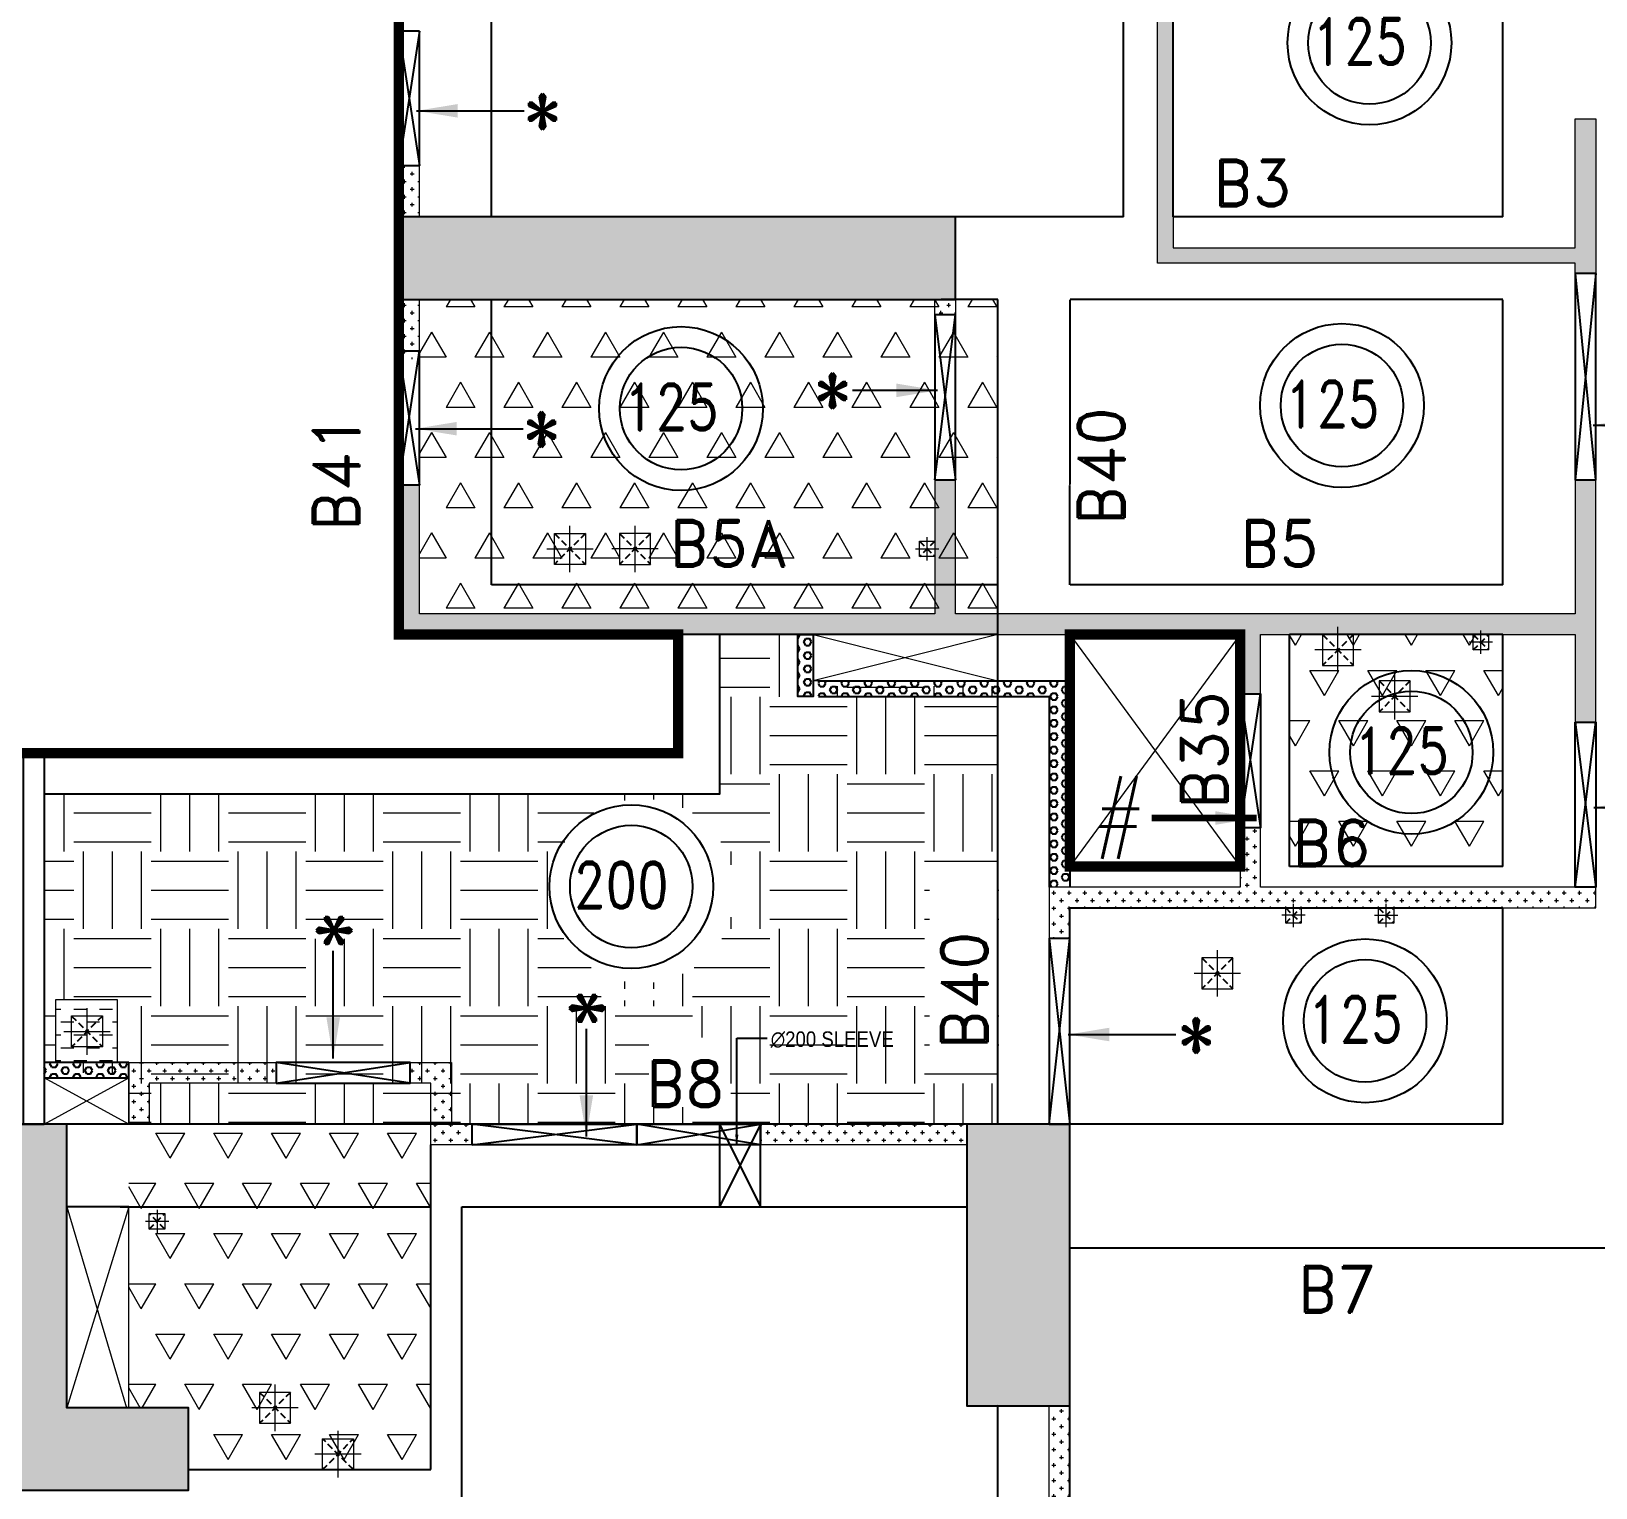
# Model space of a CAD drawing. Header units: millimetres. Extents: x 2061841 to 105821645, y -77612 to 48520811.
# Drawn here: x 2450868 to 2458455, y 28363 to 35425 of the extents above; entities that cross this region are included whole.
import ezdxf

# ---------------------------------------------------------------- set-up
doc = ezdxf.new("R2010")
doc.units = ezdxf.units.MM
doc.header["$LTSCALE"] = 10
doc.header["$MEASUREMENT"] = 0
doc.linetypes.add('$0$HIDDEN', pattern=[0.375, 0.25, -0.125])
doc.linetypes.add('HIDDEN2', pattern=[4.7625, 3.175, -1.5875])
for name, color, linetype, lineweight in [('0-PL-DP CUTOUT', 32, 'Continuous', 9), ('s-opening text', 4, 'Continuous', 9), ('vin nonstrwall', 3, 'Continuous', 9), ('VIN SUNK HATCH', 8, 'Continuous', 0), ('VIN_COLUMN HATCH', 33, 'Continuous', 20), ('VIN_CUT OUT', 6, 'Continuous', 9)]:
    doc.layers.add(name, color=color, linetype=linetype, lineweight=lineweight)
for name, color, linetype in [('A-Comments', 30, 'Continuous'), ('A-FLOR-HIDN', 8, 'HIDDEN2'), ('A-HATCH', 8, 'Continuous'), ('BEAM NO', 2, 'Continuous'), ('S-OPENING', 6, 'Continuous'), ('SLEEVE 150 NEW', 51, 'Continuous'), ('UPSTAND RCC', 171, 'Continuous'), ('VIN_BEAM', 4, 'Continuous'), ('VIN_COLUMN', 1, 'Continuous'), ('VIN_SLAB THK', 2, 'Continuous'), ('Xref_6th to 23rd Typical Floor Plan$0$A-Plan-Wall-Prtn', 4, 'Continuous')]:
    doc.layers.add(name, color=color, linetype=linetype)
doc.styles.add('200', font='romand.shx', dxfattribs={"width": 0.8, "height": 225})
doc.styles.add('KCP', font='', dxfattribs={"width": 0.9, "height": 200})
doc.styles.add('MAH', font='romand.shx', dxfattribs={"height": 210})
doc.styles.add('RT', font='romant.shx', dxfattribs={"height": 250})
doc.styles.add('ST', font='romand.shx', dxfattribs={"height": 4})
doc.styles.add('WD-50', font='ARIALN.TTF', dxfattribs={"height": 150})
doc.styles.get('KCP').set_extended_font_data('Bahnschrift')
doc.dimstyles.new('GR1', dxfattribs={"dimtxt": 225, "dimasz": 125, "dimexe": 125, "dimexo": 100, "dimgap": 50, "dimtad": 1, "dimdec": 0, "dimzin": 3, "dimdsep": 46, "dimtxsty": '200', "dimblk1": 'OBLIQUE', "dimblk2": 'OBLIQUE', "dimsah": 1, "dimcen": 0.0625, "dimdle": 125, "dimclrd": 3, "dimclre": 3, "dimclrt": 2, "dimadec": 0, "dimazin": 0, "dimtfac": 1, "dimtdec": 0, "dimtix": 1, "dimtmove": 0, "dimatfit": 3, "dimfxl": 1, "dimtolj": 1, "dimtzin": 0, "dimarcsym": 0})
doc.dimstyles.new('wd-50', dxfattribs={"dimtxt": 90, "dimasz": 50, "dimexe": 35, "dimexo": 50, "dimgap": 25, "dimtad": 1, "dimrnd": 5, "dimzin": 12, "dimdsep": 46, "dimtxsty": 'WD-50', "dimblk": 'ARCHTICK', "dimblk2": 'ARCHTICK', "dimcen": 50, "dimdle": 35, "dimclrd": 5, "dimclre": 5, "dimclrt": 4, "dimadec": 0, "dimazin": 0, "dimtfac": 1, "dimtmove": 1, "dimatfit": 2, "dimfxl": 1, "dimtolj": 1, "dimtzin": 12, "dimlwd": -1, "dimlwe": -1, "dimarcsym": 0})
pattern_1 = [(0, (-24131.92, 22922.31), (37.5, 37.5), [18.75, -56.25]), (90, (-24122.545, 22912.936), (-37.5, 37.5), [18.75, -56.25])]
pattern_2 = [(0, (2438255.496, 38975.31), (0, 32.47595), [18.75, -37.5]), (120, (2438255.496, 38975.31), (-28.125, -16.237976), [18.75, -37.5]), (60, (2438274.246, 38975.31), (-28.125, 16.237976), [18.75, -37.5])]

# ---------------------------------------------------------------- blocks, each defined once
blk = doc.blocks.new('_Oblique')
at = {"color": 0, "linetype": 'ByBlock', "lineweight": -2}
blk.add_line((-0.5, -0.5), (0.5, 0.5), dxfattribs=at)
blk = doc.blocks.new('_ArchTick')
at = {"color": 0, "linetype": 'ByBlock', "const_width": 0.15}
blk.add_lwpolyline([(-0.5, -0.5), (0.5, 0.5)], dxfattribs=at)

msp = doc.modelspace()

# ---------------------------------------------------------------- hatches: boundary and pattern name
at = {"layer": 'A-Comments'}
h = msp.add_hatch(dxfattribs=at)
h.set_pattern_fill('HONEY', color=81, scale=200)
h.set_pattern_definition([(0, (-2791199.454, -285881.068), (37.5, 21.650635095), [25, -50]), (120, (-2791199.454, -285881.068), (-37.5, 21.650635095), [25, -50]), (60, (-2791199.454, -285881.068), (8e-15, 43.30127019), [-50, 25])])
edge = h.paths.add_edge_path()
edge.add_line((2452650.5, 38975.2), (2452750.5, 38975.2))
edge.add_line((2452750.5, 38975.2), (2452750.5, 40275.2))
edge.add_arc((2453150.5, 40275.2), 400, 89.99999, 179.99991, ccw=False)
edge.add_line((2453150.5, 40675.2), (2464305.5, 40675.2))
edge.add_arc((2464305.5, 39775.2), 900, 0, 90, ccw=False)
edge.add_line((2465205.5, 39775.2), (2465205.5, 22925.2))
edge.add_line((2465205.5, 22925.2), (2465305.5, 22925.2))
edge.add_line((2465305.5, 22925.2), (2465305.5, 39775.2))
edge.add_arc((2464305.5, 39775.2), 1000, 0, 90)
edge.add_line((2464305.5, 40775.2), (2453150.5, 40775.2))
edge.add_arc((2453150.5, 40275.2), 500, 90, 179.99992)
edge.add_line((2452650.5, 40275.2), (2452650.5, 38975.2))
h = msp.add_hatch(dxfattribs=at)
h.set_pattern_fill('HONEY', color=81, scale=200)
h.set_pattern_definition([(0, (-2791199.454, -285881.068), (37.5, 21.650635095), [25, -50]), (120, (-2791199.454, -285881.068), (-37.5, 21.650635095), [25, -50]), (60, (-2791199.454, -285881.068), (8e-15, 43.30127019), [-50, 25])])
edge = h.paths.add_edge_path()
edge.add_line((2452650.5, 38975.2), (2452750.5, 38975.2))
edge.add_line((2452750.5, 38975.2), (2452750.5, 40275.2))
edge.add_arc((2453150.5, 40275.2), 400, 89.99999, 179.99991, ccw=False)
edge.add_line((2453150.5, 40675.2), (2464305.5, 40675.2))
edge.add_arc((2464305.5, 39775.2), 900, 0, 90, ccw=False)
edge.add_line((2465205.5, 39775.2), (2465205.5, 22925.2))
edge.add_line((2465205.5, 22925.2), (2465305.5, 22925.2))
edge.add_line((2465305.5, 22925.2), (2465305.5, 39775.2))
edge.add_arc((2464305.5, 39775.2), 1000, 0, 90)
edge.add_line((2464305.5, 40775.2), (2453150.5, 40775.2))
edge.add_arc((2453150.5, 40275.2), 500, 90, 179.99992)
edge.add_line((2452650.5, 40275.2), (2452650.5, 38975.2))
at = {"layer": 'UPSTAND RCC'}
h = msp.add_hatch(dxfattribs=at)
h.set_pattern_fill('HEX', color=256, scale=150)
h.set_pattern_definition(pattern_2)
h.paths.add_polyline_path([(2454585.5, 32500.3), (2454660.5, 32500.3), (2454660.5, 32200.3), (2454585.5, 32200.3), (2454585.5, 32500.3)])
h = msp.add_hatch(dxfattribs=at)
h.set_pattern_fill('HEX', color=256, scale=150)
h.paths.add_polyline_path([(2455905.5, 31275.3), (2455905.5, 32275.3), (2454685.5, 32275.3), (2454685.5, 32200.3), (2455805.5, 32200.3), (2455805.5, 31275.3), (2455905.5, 31275.3)])
h = msp.add_hatch(dxfattribs=at)
h.set_pattern_fill('HEX', color=256, scale=150)
h.set_pattern_definition(pattern_2)
h.paths.add_polyline_path([(2451340.5, 30425.3), (2450930.5, 30425.3), (2450930.5, 30350.3), (2451340.5, 30350.3), (2451340.5, 30425.3)])
at = {"layer": 'vin nonstrwall'}
h = msp.add_hatch(dxfattribs=at)
h.set_pattern_fill('CROSS', color=256, scale=150)
h.set_pattern_definition(pattern_1)
h.paths.add_polyline_path([(2458455.5, 34250.3), (2458355.5, 34250.3), (2458355.5, 34300.3), (2456330.5, 34300.3), (2456330.5, 38975.3), (2457680.5, 38975.3), (2457680.5, 38875.3), (2456405.5, 38875.3), (2456405.5, 36025.3), (2457005.5, 36025.3), (2457005.5, 35950.3), (2456405.5, 35950.3), (2456405.5, 34375.3), (2458355.5, 34375.3), (2458355.5, 35000.3), (2458455.5, 35000.3)])
h = msp.add_hatch(dxfattribs=at)
h.set_pattern_fill('CROSS', color=256, scale=150)
h.set_pattern_definition(pattern_1)
h.paths.add_polyline_path([(2452650.5, 34525.3), (2452750.5, 34525.3), (2452750.5, 34775.3), (2452650.5, 34775.3)])
h = msp.add_hatch(dxfattribs=at)
h.set_pattern_fill('CROSS', color=256, scale=150)
h.set_pattern_definition(pattern_1)
h.paths.add_polyline_path([(2452650.5, 33835.3), (2452750.5, 33835.3), (2452750.5, 34125.3), (2452650.5, 34125.3)])
h = msp.add_hatch(dxfattribs=at)
h.set_pattern_fill('CROSS', color=256, scale=150)
h.set_pattern_definition([(0, (-17891.92, 22922.275), (37.5, 37.5), [18.75, -56.25]), (90, (-17882.545, 22912.9), (-37.5, 37.5), [18.75, -56.25])])
h.paths.add_polyline_path([(2455350.5, 34050.3), (2455250.5, 34050.3), (2455250.5, 34125.2), (2455350.5, 34125.2)])
h = msp.add_hatch(dxfattribs=at)
h.set_pattern_fill('CROSS', color=256, scale=150)
h.set_pattern_definition([(0, (-3646.26, 480.236), (37.5, 37.5), [18.75, -56.25]), (90, (-3636.886, 470.86), (-37.5, 37.5), [18.75, -56.25])])
h.paths.add_polyline_path([(2452750.5, 32600.3), (2452750.8, 33225.3), (2452650.8, 33225.3), (2452650.5, 32500.3), (2454560.4, 32500.3), (2454560.4, 32500.3), (2454660.4, 32500.3), (2454660.4, 32500.3), (2456730.5, 32500.3), (2456730.5, 32210.3), (2456830.5, 32210.3), (2456830.5, 32500.3), (2458355.5, 32500.3), (2458355.5, 32075.3), (2458455.5, 32075.3), (2458455.5, 33250.3), (2458355.5, 33250.3), (2458355.5, 32600.3), (2455350.5, 32600.3), (2455350.5, 33250.3), (2455250.5, 33250.3), (2455250.5, 32600.3)])
h = msp.add_hatch(dxfattribs=at)
h.set_pattern_fill('CROSS', color=256, scale=150)
h.set_pattern_definition(pattern_1)
h.paths.add_polyline_path([(2458355.5, 31175.3), (2458355.5, 31175.3), (2458455.5, 31175.3), (2458455.5, 31275.3), (2456830.5, 31275.3), (2456830.5, 31560.3), (2456730.5, 31560.3), (2456730.5, 31275.3), (2455805.5, 31275.3), (2455805.5, 31025.3), (2455905.5, 31025.3), (2455905.5, 31175.3)])
h = msp.add_hatch(dxfattribs=at)
h.set_pattern_fill('CROSS', color=256, scale=150)
h.set_pattern_definition(pattern_1)
h.paths.add_polyline_path([(2451340.5, 30425.3), (2452055.5, 30425.3), (2452055.5, 30325.3), (2451440.5, 30325.3), (2451440.5, 30125.3), (2451340.5, 30125.3)])
h = msp.add_hatch(dxfattribs=at)
h.set_pattern_fill('CROSS', color=256, scale=150)
h.set_pattern_definition(pattern_1)
h.paths.add_polyline_path([(2452705.5, 30325.3), (2452705.5, 30425.3), (2452905.5, 30425.3), (2452905.5, 30125.3), (2453005.5, 30125.3), (2453005.5, 30025.3), (2452805.5, 30025.3), (2452805.5, 30325.3)])
h = msp.add_hatch(dxfattribs=at)
h.set_pattern_fill('CROSS', color=256, scale=150)
h.set_pattern_definition(pattern_1)
h.paths.add_polyline_path([(2454405.5, 30125.3), (2455405.5, 30125.3), (2455405.5, 30025.3), (2454405.5, 30025.3)])
h = msp.add_hatch(dxfattribs=at)
h.set_pattern_fill('CROSS', color=256, scale=150)
h.set_pattern_definition(pattern_1)
h.paths.add_polyline_path([(2455905.5, 27200.3), (2455805.5, 27200.3), (2455805.5, 28760.3), (2455905.5, 28760.3)])
at = {"layer": 'VIN SUNK HATCH'}
h = msp.add_hatch(dxfattribs=at)
h.set_pattern_fill('EARTH', color=8, scale=1500, angle=180)
h.set_pattern_definition([(0, (-3646.26, 480.24), (375, 375), [375, -375]), (0, (-3646.26, 620.86), (375, 375), [375, -375]), (0, (-3646.26, 761.5), (375, 375), [375, -375]), (90, (-3599.4, 808.36), (-375, 375), [375, -375]), (90, (-3458.76, 808.36), (-375, 375), [375, -375]), (90, (-3318.14, 808.36), (-375, 375), [375, -375])])
edge = h.paths.add_edge_path()
edge.add_line((2463480.5, 38975.3), (2460855.5, 38975.3))
edge.add_line((2460855.5, 38975.3), (2458380.5, 38975.3))
edge.add_line((2458380.5, 38975.3), (2458380.4, 39200.3))
edge.add_line((2458380.4, 39200.3), (2457080.5, 39200.3))
edge.add_line((2457080.5, 39200.3), (2456624.8, 39200.3))
edge.add_line((2456624.8, 39200.3), (2456330.5, 39262.1))
edge.add_line((2456330.5, 39262.1), (2456405.5, 38975.3))
edge.add_line((2456405.5, 38975.3), (2456380.5, 38975.3))
edge.add_line((2456380.5, 38975.3), (2453830.5, 38975.3))
edge.add_line((2453830.5, 38975.3), (2452780.6, 38975.3))
edge.add_line((2452780.6, 38975.3), (2452780.4, 40275.3))
edge.add_arc((2453130.6, 40275.2), 350.1, 106.37702, 179.98586, ccw=False)
edge.add_line((2453031.9, 40611.2), (2464280.5, 40625.3))
edge.add_arc((2464280.5, 39775.3), 850, 0, 90, ccw=False)
edge.add_line((2465130.5, 39775.3), (2465130.5, 33650.3))
edge.add_line((2465130.5, 33650.3), (2464180.5, 33650.3))
edge.add_line((2464180.5, 33650.3), (2464180.5, 33800.3))
edge.add_line((2464180.5, 33800.3), (2464180.5, 35225.3))
edge.add_line((2464180.5, 35225.3), (2464180.5, 35375.3))
edge.add_line((2464180.5, 35375.3), (2463480.5, 35375.3))
edge.add_line((2463480.5, 35375.3), (2463480.5, 35775.2))
edge.add_line((2463480.5, 35775.2), (2463505.5, 35772.2))
edge.add_line((2463505.5, 35772.2), (2463505.5, 37575.3))
edge.add_line((2463505.5, 37575.3), (2463480.5, 37575.3))
edge.add_line((2463480.5, 37575.3), (2463480.5, 38975.3))
edge = h.paths.add_edge_path(flags=16)
edge.add_arc((2458792.4, 39899.4), 447.1, 0, 180)
edge.add_arc((2458792.4, 39899.4), 447.1, 180, 360)
edge = h.paths.add_edge_path(flags=0)
edge.add_arc((2458792.4, 39899.4), 347.1, 0, 180)
edge.add_arc((2458792.4, 39899.4), 347.1, 180, 360)
h.paths.add_polyline_path([(2464280.9, 34235.6), (2464222.6, 34135.6), (2464222.6, 34735.6), (2464280.9, 34835.6)], flags=16)
h.paths.add_polyline_path([(2464355.2, 37054.6), (2464126.6, 37054.6), (2464126.6, 37311.7), (2464355.2, 37311.7)], flags=16)
h.paths.add_polyline_path([(2455846, 39839.1), (2455846, 39610.5)], flags=16)
h.paths.add_polyline_path([(2460333.7, 39839.1), (2460333.7, 39610.5), (2460076.5, 39610.5), (2460076.5, 39839.1)], flags=16)
h.paths.add_polyline_path([(2459150, 39703), (2458382.2, 39703), (2458382.2, 40078), (2459150, 40078)], flags=16)
h = msp.add_hatch(dxfattribs=at)
h.set_pattern_fill('TRIANG', color=8, scale=750, angle=180)
h.set_pattern_definition([(240, (-675.5, 4494.86), (140.625, -243.569645), [140.625, -140.625]), (300, (-675.5, 4494.86), (281.25, -2e-07), [140.625, -140.625]), (180, (-605.18, 4373.08), (-140.625, -243.569645), [140.625, -140.625])])
h.paths.add_polyline_path([(2452751, 34125.3), (2455555.5, 34125.3), (2455555.5, 32600.3), (2452751, 32600.3)])
h = msp.add_hatch(dxfattribs=at)
h.set_pattern_fill('EARTH', color=8, scale=1500)
h.set_pattern_definition([(180, (2443855.48, 3721.77), (-375, -375), [375, -375]), (180, (2443855.48, 3581.14), (-375, -375), [375, -375]), (180, (2443855.48, 3440.5), (-375, -375), [375, -375]), (270, (2443808.6, 3393.64), (375, -375), [375, -375]), (270, (2443667.98, 3393.64), (375, -375), [375, -375]), (270, (2443527.35, 3393.64), (375, -375), [375, -375])])
h.paths.add_polyline_path([(2454905.5, 33622.2), (2454905.5, 33622.2), (2454305.5, 33622.2), (2454305.5, 33622.2)])
h = msp.add_hatch(dxfattribs=at)
h.set_pattern_fill('EARTH', color=8, scale=1500)
h.set_pattern_definition([(7e-15, (-675.5, 4494.86), (375, 375), [375, -375]), (7e-15, (-675.5, 4635.5), (375, 375), [375, -375]), (7e-15, (-675.5, 4776.1), (375, 375), [375, -375]), (90, (-628.6, 4823), (-375, 375), [375, -375]), (90, (-488, 4823), (-375, 375), [375, -375]), (90, (-347.36, 4823), (-375, 375), [375, -375])])
h.paths.add_polyline_path([(2455555.5, 32250.3), (2454660.4, 32250.3), (2454660.4, 32200.3), (2454560.4, 32200.3), (2454560.4, 32500.3), (2454205.5, 32500.3), (2454205.5, 31725.3), (2450930.5, 31725.3), (2450930.5, 30375.3), (2451340.5, 30375.3), (2451340.4, 30125.3), (2452055.4, 30125.3), (2452753.4, 30125.3), (2452870.8, 30125.3), (2452905.5, 30125.3), (2455555.5, 30125.3)])
edge = h.paths.add_edge_path(flags=16)
edge.add_arc((2453833.4, 31256.8), 447.1, 180, 360, ccw=False)
edge.add_arc((2453833.4, 31256.8), 447.1, 0, 180, ccw=False)
edge = h.paths.add_edge_path(flags=0)
edge.add_arc((2453833.4, 31256.8), 347.1, 180, 360, ccw=False)
edge.add_arc((2453833.4, 31256.8), 347.1, 0, 180, ccw=False)
h.paths.add_polyline_path([(2451285.6, 30728.3), (2451285.6, 30428.3), (2450985.6, 30428.3), (2450985.6, 30728.3)], flags=16)
h.paths.add_polyline_path([(2455561.4, 30383.6), (2455561.4, 31289), (2455223.9, 31289), (2455223.9, 30383.6)])
h.paths.add_polyline_path([(2452464.9, 31082), (2452464.9, 31024.9), (2452207.7, 31024.9), (2452207.7, 31082)], flags=16)
h.paths.add_polyline_path([(2453889.9, 30782), (2453889.9, 30724.9), (2453632.7, 30724.9), (2453632.7, 30782)], flags=16)
h.paths.add_polyline_path([(2453449.8, 31075.6), (2454217.7, 31075.6), (2454217.7, 31450.6), (2453449.8, 31450.6)], flags=0)
h.paths.add_polyline_path([(2453863, 30208.2), (2454260.5, 30208.2), (2454260.5, 30545.7), (2453863, 30545.7)], flags=16)
h = msp.add_hatch(dxfattribs=at)
h.set_pattern_fill('TRIANG', color=8, scale=750, angle=180)
h.set_pattern_definition([(60, (1672873.74, -43545.7), (-140.625, 243.569645), [140.625, -140.625]), (120, (1672873.74, -43545.7), (-281.25, 2e-07), [140.625, -140.625]), (0, (1672803.42, -43423.93), (140.625, 243.569645), [140.625, -140.625])])
edge = h.paths.add_edge_path()
edge.add_line((2456968, 31375.3), (2458007.5, 31375.2))
edge.add_line((2458005, 31375.2), (2458005, 32500.3))
edge.add_line((2458005, 32500.3), (2456970.5, 32500.3))
edge.add_line((2456970.5, 32500.3), (2456970.5, 31375.3))
h = msp.add_hatch(dxfattribs=at)
h.set_pattern_fill('DASH', color=3, scale=500, angle=180)
h.set_pattern_definition([(180, (-675.49, 4494.86), (-62.5, -62.5), [62.5, -62.5])])
h.paths.add_polyline_path([(2450985.6, 30428.3), (2451285.6, 30428.3), (2451285.6, 30728.3), (2450985.6, 30728.3)])
h = msp.add_hatch(dxfattribs=at)
h.set_pattern_fill('TRIANG', color=8, scale=750)
h.set_pattern_definition([(60, (75963.3, -229441.23), (-140.625, 243.569645), [140.625, -140.625]), (120, (75963.3, -229441.23), (-281.25, 2e-07), [140.625, -140.625]), (0, (75892.98, -229319.44), (140.625, 243.569645), [140.625, -140.625])])
h.paths.add_polyline_path([(2451340.5, 30125.3), (2452805.5, 30125.3), (2452805.5, 28450.3), (2451630.5, 28450.3), (2451630.5, 28750.3), (2451340.5, 28750.3)])
at = {"layer": 'VIN_COLUMN HATCH'}
h = msp.add_hatch(color=256, dxfattribs=at)
h.dxf.hatch_style = 1
h.paths.add_polyline_path([(2455350.5, 34125.3), (2455350.5, 34525.3), (2452650.5, 34525.3), (2452650.5, 34125.3)])
h = msp.add_hatch(color=256, dxfattribs=at)
h.dxf.hatch_style = 1
h.paths.add_polyline_path([(2451040.5, 30125.3), (2450720.5, 30125.3), (2450720.5, 28750.3), (2450130.5, 28750.3), (2450130.5, 28350.3), (2451630.5, 28350.3), (2451630.5, 28750.3), (2451040.5, 28750.3), (2451040.5, 30125.3)])
h = msp.add_hatch(color=256, dxfattribs=at)
h.dxf.hatch_style = 1
h.paths.add_polyline_path([(2455905.5, 30125.3), (2455405.5, 30125.3), (2455405.5, 28760.3), (2455905.5, 28760.3)])

# ---------------------------------------------------------------- linework, layer by layer
at = {"layer": '0-PL-DP CUTOUT', "color": 32, "ltscale": 15, "extrusion": (8.41183e-09, 2.01816e-08, 1)}
for p, q in [((2453480.5, 32802.8, -643584.3), (2453480.5, 33027.8, -643584.3)), ((2455213, 32859, -643584.3), (2455213, 32971.5, -643584.3)), ((2453368, 32915.3, -643584.3), (2453593, 32915.3, -643584.3)), ((2455156.7, 32915.3, -643584.3), (2455269.2, 32915.3, -643584.3)), ((2451138.5, 30462.7, -643584.1), (2451138.5, 30687.7, -643584.1)), ((2451026, 30575.2, -643584.1), (2451251, 30575.2, -643584.1))]:
    msp.add_line(p, q, dxfattribs=at)
at = {"layer": '0-PL-DP CUTOUT', "color": 32, "ltscale": 15, "extrusion": (-8.41183e-09, 2.01816e-08, 1)}
for p, q in [((2453796.2, 32802.8, -643584.3), (2453796.2, 33027.8, -643584.3)), ((2453908.7, 32915.3, -643584.3), (2453683.7, 32915.3, -643584.3)), ((2457205.5, 32312.7, -643584.3), (2457205.5, 32537.7, -643584.3)), ((2457318, 32425.2, -643584.3), (2457093, 32425.2, -643584.3)), ((2457480.5, 32087.7, -643584.3), (2457480.5, 32312.7, -643584.3)), ((2457593, 32200.2, -643584.3), (2457368, 32200.2, -643584.3)), ((2456620.4, 30744.6, -643584.3), (2456620.4, 30969.6, -643584.3)), ((2456732.9, 30857.1, -643584.3), (2456507.9, 30857.1, -643584.3)), ((2452050.4, 28637.7, -643584.3), (2452050.4, 28862.7, -643584.3)), ((2452162.9, 28750.2, -643584.3), (2451937.9, 28750.2, -643584.3))]:
    msp.add_line(p, q, dxfattribs=at)
at = {"layer": '0-PL-DP CUTOUT', "color": 32, "ltscale": 15, "extrusion": (-2.01816e-08, 8.41183e-09, 1)}
for p, q in [((2457898.5, 32406.5, -643584.3), (2457898.5, 32519, -643584.3)), ((2457954.8, 32462.7, -643584.3), (2457842.3, 32462.7, -643584.3)), ((2456989.4, 31081.5, -643584.3), (2456989.4, 31194, -643584.3)), ((2457439.4, 31081.5, -643584.3), (2457439.4, 31194, -643584.3)), ((2457045.7, 31138.4, -643584.3), (2456933.2, 31138.4, -643584.3)), ((2457495.7, 31137.7, -643584.3), (2457383.2, 31137.7, -643584.3))]:
    msp.add_line(p, q, dxfattribs=at)
at = {"layer": '0-PL-DP CUTOUT', "color": 32, "ltscale": 15, "extrusion": (-8.41183e-09, -2.01816e-08, 1)}
for p, q in [((2451478, 29710.4, -643584.3), (2451478, 29597.9, -643584.3)), ((2451534.3, 29654.2, -643584.3), (2451421.8, 29654.2, -643584.3)), ((2452355.5, 28637.8, -643584.3), (2452355.5, 28412.8, -643584.3)), ((2452468, 28525.3, -643584.3), (2452243, 28525.3, -643584.3))]:
    msp.add_line(p, q, dxfattribs=at)
at = {"layer": '0-PL-DP CUTOUT', "color": 32, "extrusion": (8.41183e-09, 2.01816e-08, 1)}
for points, elevation in [([(2453555.5, 32990.3), (2453555.5, 32840.3), (2453405.5, 32840.3), (2453405.5, 32990.3)], -643584.3), ([(2455250.5, 32952.8), (2455250.5, 32877.8), (2455175.5, 32877.8), (2455175.5, 32952.8)], -643584.3), ([(2451213.5, 30650.3), (2451213.5, 30500.3), (2451063.5, 30500.3), (2451063.5, 30650.3)], -643584.1)]:
    msp.add_lwpolyline(points, close=True, dxfattribs=dict(at, elevation=elevation))
at = {"layer": '0-PL-DP CUTOUT', "color": 32, "extrusion": (-8.41183e-09, 2.01816e-08, 1), "elevation": -643584.3}
for points in [[(2453721.2, 32990.3), (2453721.2, 32840.3), (2453871.2, 32840.3), (2453871.2, 32990.3)], [(2457130.5, 32500.3), (2457130.5, 32350.3), (2457280.5, 32350.3), (2457280.5, 32500.3)], [(2457405.5, 32275.3), (2457405.5, 32125.3), (2457555.5, 32125.3), (2457555.5, 32275.3)], [(2456545.4, 30932.1), (2456545.4, 30782.1), (2456695.4, 30782.1), (2456695.4, 30932.1)], [(2451975.4, 28825.3), (2451975.4, 28675.3), (2452125.4, 28675.3), (2452125.4, 28825.3)]]:
    msp.add_lwpolyline(points, close=True, dxfattribs=at)
at = {"layer": '0-PL-DP CUTOUT', "color": 32, "extrusion": (-2.01816e-08, 8.41183e-09, 1), "elevation": -643584.3}
for points in [[(2457861, 32500.2), (2457936, 32500.2), (2457936, 32425.2), (2457861, 32425.2)], [(2456951.9, 31175.2), (2457026.9, 31175.2), (2457026.9, 31100.2), (2456951.9, 31100.2)], [(2457401.9, 31175.2), (2457476.9, 31175.2), (2457476.9, 31100.2), (2457401.9, 31100.2)]]:
    msp.add_lwpolyline(points, close=True, dxfattribs=at)
at = {"layer": '0-PL-DP CUTOUT', "color": 32, "extrusion": (-8.41183e-09, -2.01816e-08, 1), "elevation": -643584.3}
for points in [[(2451440.5, 29616.7), (2451440.5, 29691.7), (2451515.5, 29691.7), (2451515.5, 29616.7)], [(2452280.5, 28450.3), (2452280.5, 28600.3), (2452430.5, 28600.3), (2452430.5, 28450.3)]]:
    msp.add_lwpolyline(points, close=True, dxfattribs=at)
at = {"layer": 'A-FLOR-HIDN', "color": 32, "extrusion": (8.41183e-09, 2.01816e-08, 1)}
for p, q in [((2453555.5, 32990.3, -643584.3), (2453405.5, 32840.3, -643584.3)), ((2453405.5, 32990.3, -643584.3), (2453555.5, 32840.3, -643584.3)), ((2455250.5, 32952.8, -643584.3), (2455175.5, 32877.8, -643584.3)), ((2455175.5, 32952.8, -643584.3), (2455250.5, 32877.8, -643584.3)), ((2451213.5, 30650.2, -643584.1), (2451063.5, 30500.2, -643584.1)), ((2451063.5, 30650.2, -643584.1), (2451213.5, 30500.2, -643584.1))]:
    msp.add_line(p, q, dxfattribs=at)
at = {"layer": 'A-FLOR-HIDN', "color": 32, "extrusion": (-8.41183e-09, 2.01816e-08, 1)}
for p, q in [((2453721.2, 32990.3, -643584.3), (2453871.2, 32840.3, -643584.3)), ((2453871.2, 32990.3, -643584.3), (2453721.2, 32840.3, -643584.3)), ((2457130.5, 32500.2, -643584.3), (2457280.5, 32350.2, -643584.3)), ((2457280.5, 32500.2, -643584.3), (2457130.5, 32350.2, -643584.3)), ((2457405.5, 32275.2, -643584.3), (2457555.5, 32125.2, -643584.3)), ((2457555.5, 32275.2, -643584.3), (2457405.5, 32125.2, -643584.3)), ((2456545.4, 30932.1, -643584.3), (2456695.4, 30782.1, -643584.3)), ((2456695.4, 30932.1, -643584.3), (2456545.4, 30782.1, -643584.3)), ((2451975.4, 28825.2, -643584.3), (2452125.4, 28675.2, -643584.3)), ((2452125.4, 28825.2, -643584.3), (2451975.4, 28675.2, -643584.3))]:
    msp.add_line(p, q, dxfattribs=at)
at = {"layer": 'A-FLOR-HIDN', "color": 32, "extrusion": (-2.01816e-08, 8.41183e-09, 1)}
for p, q in [((2457861, 32500.2, -643584.3), (2457936, 32425.2, -643584.3)), ((2457861, 32425.2, -643584.3), (2457936, 32500.2, -643584.3)), ((2456951.9, 31175.2, -643584.3), (2457026.9, 31100.2, -643584.3)), ((2456951.9, 31100.2, -643584.3), (2457026.9, 31175.2, -643584.3)), ((2457401.9, 31175.2, -643584.3), (2457476.9, 31100.2, -643584.3)), ((2457401.9, 31100.2, -643584.3), (2457476.9, 31175.2, -643584.3))]:
    msp.add_line(p, q, dxfattribs=at)
at = {"layer": 'A-FLOR-HIDN', "color": 32, "extrusion": (-8.41183e-09, -2.01816e-08, 1)}
for p, q in [((2451440.5, 29616.7, -643584.3), (2451515.5, 29691.7, -643584.3)), ((2451515.5, 29616.7, -643584.3), (2451440.5, 29691.7, -643584.3)), ((2452280.5, 28450.3, -643584.3), (2452430.5, 28600.3, -643584.3)), ((2452430.5, 28450.3, -643584.3), (2452280.5, 28600.3, -643584.3))]:
    msp.add_line(p, q, dxfattribs=at)
at = {"layer": 'A-HATCH', "color": 7, "const_width": 50, "elevation": -643584.3}
msp.add_lwpolyline([(2465305.5, 1675.3), (2465305.5, 39775.3, 0.414214), (2464305.5, 40775.3), (2453150.5, 40775.3, 0.414213), (2452650.5, 40275.3), (2452650.6, 32500.3), (2454005.5, 32500.3), (2454005.5, 31925.3), (2447755.5, 31925.3), (2447755.5, 32500.3)], format="xyb", dxfattribs=at)
at = {"layer": 'A-HATCH', "const_width": 50, "elevation": -643584.3}
msp.add_lwpolyline([(2455905.5, 32500.3), (2456730.5, 32500.3), (2456730.5, 31375.3), (2455905.5, 31375.3), (2455905.5, 32500.3)], dxfattribs=at)
at = {"layer": 'S-OPENING'}
for p, q in [((2452650.5, 35425.3, -643584.3), (2452750.5, 34775.3, -643584.3)), ((2452750.5, 35425.3, -643584.3), (2452650.5, 34775.3, -643584.3)), ((2458455.5, 34250.3, -643584.3), (2458355.5, 33250.3, -643584.3)), ((2458455.5, 33250.3, -643584.3), (2458357.9, 34250.3, -643584.3)), ((2455250.5, 33250.3, -643584.3), (2455350.5, 34050.3, -643584.3)), ((2455250.5, 34048.7, -643584.3), (2455350.5, 33250.3, -643584.3)), ((2452650.5, 33225.3, -643584.3), (2452750.5, 33875.3, -643584.3)), ((2452650.5, 33874.8, -643584.3), (2452750.5, 33224.8, -643584.3)), ((2456730.5, 31562.8, -643584.3), (2456830.5, 32212.8, -643584.3)), ((2456730.5, 32212.8, -643584.3), (2456830.5, 31562.8, -643584.3)), ((2458355.5, 31275.3, -643584.3), (2458455.5, 32075.3, -643584.3)), ((2458355.5, 32075.3, -643584.3), (2458455.5, 31275.3, -643584.3)), ((2455805.5, 30125.3, -643584.3), (2455905.5, 31025.3, -643584.3)), ((2455805.5, 31025.3, -643584.3), (2455905.5, 30125.3, -643584.3)), ((2452055.5, 30325.3, -643584.3), (2452705.5, 30425.3, -643584.3)), ((2452705.5, 30325.3, -643584.3), (2452055.5, 30425.3, -643584.3)), ((2453005.5, 30025.3, -643584.3), (2453805.5, 30125.3, -643584.3)), ((2453805.5, 30025.3, -643584.3), (2453005.5, 30125.3, -643584.3)), ((2453805.5, 30025.3, -643584.3), (2454405.5, 30125.3, -643584.3)), ((2454405.5, 30025.3, -643584.3), (2453805.5, 30125.3, -643584.3))]:
    msp.add_line(p, q, dxfattribs=at)
at = {"layer": 'S-OPENING', "elevation": -643584.3}
for points in [[(2452750.5, 35425.3), (2452650.5, 35425.3), (2452650.5, 34775.3), (2452750.5, 34775.3)], [(2458455.5, 34250.3), (2458355.5, 34250.3), (2458355.5, 33250.3), (2458455.5, 33250.3)], [(2455250.5, 33250.3), (2455350.5, 33250.3), (2455350.5, 34050.3), (2455250.5, 34050.3)], [(2452751, 33874.8), (2452650.5, 33874.8), (2452650.5, 33225.3), (2452751, 33225.3)], [(2456730.5, 32212.8), (2456830.5, 32212.8), (2456830.5, 31562.8), (2456730.5, 31562.8)], [(2458355.5, 32075.3), (2458455.5, 32075.3), (2458455.5, 31275.3), (2458355.5, 31275.3)], [(2455905.5, 31025.3), (2455805.5, 31025.3), (2455805.5, 30125.3), (2455905.5, 30125.3)], [(2452055.5, 30325.3), (2452705.5, 30325.3), (2452705.5, 30425.3), (2452055.5, 30425.3)], [(2453805.5, 30025.3), (2453005.5, 30025.3), (2453005.5, 30125.3), (2453805.5, 30125.3)], [(2454405.5, 30025.3), (2453805.5, 30025.3), (2453805.5, 30125.3), (2454405.5, 30125.3)]]:
    msp.add_lwpolyline(points, close=True, dxfattribs=at)
at = {"layer": 'SLEEVE 150 NEW'}
for p, q in [((2454205.5, 30125.3, -643584.3), (2454405.5, 29725.3, -643584.3)), ((2454405.5, 30125.3, -643584.3), (2454205.5, 29725.3, -643584.3))]:
    msp.add_line(p, q, dxfattribs=at)
at = {"layer": 'SLEEVE 150 NEW', "elevation": -643584.3}
msp.add_lwpolyline([(2454405.5, 30125.3), (2454205.5, 30125.3), (2454205.5, 29725.3), (2454405.5, 29725.3)], close=True, dxfattribs=at)
at = {"layer": 'UPSTAND RCC', "elevation": -643584.3}
for points in [[(2454585.5, 32500.3), (2454660.5, 32500.3), (2454660.5, 32200.3), (2454585.5, 32200.3)], [(2451340.5, 30425.3), (2450930.5, 30425.3), (2450930.5, 30350.3), (2451340.5, 30350.3)]]:
    msp.add_lwpolyline(points, close=True, dxfattribs=at)
for points in [[(2454685.5, 32275.3), (2455905.5, 32275.3), (2455905.5, 31275.3)], [(2454685.5, 32200.3), (2455805.5, 32200.3), (2455805.5, 31275.3)]]:
    msp.add_lwpolyline(points, dxfattribs=at)
at = {"layer": 'vin nonstrwall', "elevation": -643584.3}
for points in [[(2458455.5, 34250.3), (2458355.5, 34250.3), (2458355.5, 34300.3), (2456330.5, 34300.3), (2456330.5, 38975.3), (2457680.5, 38975.3), (2457680.5, 38875.3), (2456405.5, 38875.3), (2456405.5, 36025.3), (2457005.5, 36025.3), (2457005.5, 35950.3), (2456405.5, 35950.3), (2456405.5, 34375.3), (2458355.5, 34375.3), (2458355.5, 35000.3), (2458455.5, 35000.3)], [(2452650.5, 34525.3), (2452750.5, 34525.3), (2452750.5, 34775.3), (2452650.5, 34775.3)], [(2452650.5, 33875.3), (2452750.5, 33875.3), (2452750.5, 34125.3), (2452650.5, 34125.3)], [(2455350.5, 34050.3), (2455250.5, 34050.3), (2455250.5, 34125.2), (2455350.5, 34125.2)], [(2452750.5, 32600.3), (2452750.5, 33225.3), (2452650.5, 33225.3), (2452650.5, 32500.3), (2454560.4, 32500.3), (2454560.4, 32500.3), (2454660.4, 32500.3), (2454660.4, 32500.3), (2456730.5, 32500.3), (2456730.5, 32212.8), (2456830.5, 32212.8), (2456830.5, 32500.3), (2458355.5, 32500.3), (2458355.5, 32075.3), (2458455.5, 32075.3), (2458455.5, 33250.3), (2458355.5, 33250.3), (2458355.5, 32600.3), (2455350.5, 32600.3), (2455350.5, 33250.3), (2455250.5, 33250.3), (2455250.5, 32600.3)], [(2451340.5, 30425.3), (2452055.5, 30425.3), (2452055.5, 30325.3), (2451440.5, 30325.3), (2451440.5, 30125.3), (2451340.5, 30125.3)], [(2452705.5, 30325.3), (2452705.5, 30425.3), (2452905.5, 30425.3), (2452905.5, 30125.3), (2453005.5, 30125.3), (2453005.5, 30025.3), (2452805.5, 30025.3), (2452805.5, 30325.3)], [(2454405.5, 30125.3), (2455405.5, 30125.3), (2455405.5, 30025.3), (2454405.5, 30025.3)], [(2455905.5, 27200.3), (2455805.5, 27200.3), (2455805.5, 28760.3), (2455905.5, 28760.3)]]:
    msp.add_lwpolyline(points, close=True, dxfattribs=at)
msp.add_lwpolyline([(2458355.5, 31175.3), (2458355.5, 31175.3), (2458455.5, 31175.3), (2458455.5, 31275.3), (2456830.5, 31275.3), (2456830.5, 31562.8), (2456730.5, 31562.8), (2456730.5, 31275.3), (2455805.5, 31275.3), (2455805.5, 31025.3), (2455905.5, 31025.3), (2455905.5, 31175.3), (2458355.5, 31175.3)], dxfattribs=at)
at = {"layer": 'VIN SUNK HATCH', "color": 3, "elevation": -643584.3}
msp.add_lwpolyline([(2450985.6, 30428.3), (2451285.6, 30428.3), (2451285.6, 30728.3), (2450985.6, 30728.3)], close=True, dxfattribs=at)
at = {"layer": 'VIN_BEAM'}
for p, q in [((2452650.5, 34547.2, -643584.3), (2452650.5, 38972.2, -643584.3)), ((2452650.5, 32500.3, -643584.3), (2452650.5, 34197.2, -643584.3)), ((2455555.5, 34125.3, -643584.3), (2455280.5, 34125.3, -643584.3)), ((2455555.5, 32500.3, -643584.3), (2455555.5, 34125.3, -643584.3)), ((2455555.5, 32500.3, -643584.3), (2452650.5, 32500.3, -643584.3)), ((2455555.5, 31375.3, -643584.3), (2455555.5, 32500.3, -643584.3)), ((2456730.5, 32500.3, -643584.3), (2455900.6, 32500.3, -643584.3)), ((2455905.5, 31375.3, -643584.3), (2455905.5, 32500.3, -643584.3)), ((2456730.5, 31375.3, -643584.3), (2456730.5, 32500.3, -643584.3)), ((2456970.5, 31375.2, -643584.3), (2456970.5, 32500.3, -643584.3)), ((2458005.1, 32500.3, -643584.3), (2456970.5, 32500.3, -643584.3)), ((2458005, 31375.2, -643584.3), (2458005, 32500.3, -643584.3)), ((2455555.5, 30125.3, -643584.3), (2455555.5, 31375.3, -643584.3)), ((2456730.5, 31375.3, -643584.3), (2455905.5, 31375.3, -643584.3)), ((2458005, 31375.3, -643584.3), (2456970.5, 31375.3, -643584.3)), ((2446178.1, 30125.3, -643584.3), (2450930.5, 30125.3, -643584.3)), ((2455582.9, 30125.3, -643584.3), (2450830.5, 30125.3, -643584.3)), ((2452805.5, 28450.3, -643584.3), (2452805.5, 30025.3, -643584.3)), ((2451340.5, 29725.3, -643584.3), (2451040.5, 29725.3, -643584.3)), ((2451630.5, 28450.3, -643584.3), (2452805.5, 28450.3, -643584.3))]:
    msp.add_line(p, q, dxfattribs=at)
at = {"layer": 'VIN_BEAM', "linetype": '$0$HIDDEN'}
for p, q in [((2453100.5, 34525.3, -643584.3), (2453100.5, 38375.3, -643584.3)), ((2456165.5, 34525.3, -643584.3), (2456165.5, 38375.3, -643584.3)), ((2456405.5, 34525.3, -643584.3), (2456405.3, 35950.3, -643584.3)), ((2458005.5, 34525.3, -643584.3), (2458005.6, 35950.3, -643584.3)), ((2456165.5, 34525.3, -643584.3), (2455280.5, 34525.3, -643584.3)), ((2458005.5, 34525.3, -643584.3), (2456405.1, 34525.3, -643584.3)), ((2453100.5, 32740.3, -643584.3), (2453100.5, 34125.3, -643584.3)), ((2455905.5, 32740.3, -643584.3), (2455906.3, 34125.3, -643584.3)), ((2458005.5, 34125.3, -643584.3), (2455906.3, 34125.3, -643584.3)), ((2458005.5, 32740.3, -643584.3), (2458005.5, 34125.3, -643584.3)), ((2455555.5, 32740.3, -643584.3), (2453100.5, 32740.3, -643584.3)), ((2458005.5, 32740.3, -643584.3), (2455905.5, 32740.3, -643584.3)), ((2455905.5, 30125.3, -643584.3), (2455905.5, 31175.3, -643584.3)), ((2455905.5, 31175.3, -643584.3), (2458005, 31175.3, -643584.3)), ((2458005.5, 30125.3, -643584.3), (2458005, 31175.3, -643584.3)), ((2458005.5, 30125.3, -643584.3), (2455905.5, 30125.3, -643584.3)), ((2451299.8, 29725.3, -643584.3), (2452805.5, 29725.3, -643584.3)), ((2452955.5, 28300.3, -643584.3), (2452955.5, 29725.3, -643584.3)), ((2452955.5, 29725.3, -643584.3), (2455405.5, 29725.3, -643584.3)), ((2455905.5, 29525.3, -643584.3), (2462729.3, 29525.3, -643584.3)), ((2455555.5, 27200.3, -643584.3), (2455555.5, 28764.9, -643584.3)), ((2455905.5, 27200.3, -643584.3), (2455905.5, 28764.9, -643584.3))]:
    msp.add_line(p, q, dxfattribs=at)
at = {"layer": 'VIN_BEAM', "elevation": -643584.3}
msp.add_lwpolyline([(2450830.5, 31925.3), (2450930.5, 31925.3), (2450930.5, 30125.3), (2450830.5, 30125.3)], close=True, dxfattribs=at)
at = {"layer": 'VIN_COLUMN', "ltscale": 125, "elevation": -643584.3}
for points in [[(2455350.5, 34125.3), (2455350.5, 34525.3), (2452650.5, 34525.3), (2452650.5, 34125.3)], [(2451040.5, 30125.3), (2450720.5, 30125.3), (2450720.5, 28750.3), (2450130.5, 28750.3), (2450130.5, 28350.3), (2451630.5, 28350.3), (2451630.5, 28750.3), (2451040.5, 28750.3)], [(2455905.5, 30125.3), (2455405.5, 30125.3), (2455405.5, 28760.3), (2455905.5, 28760.3)]]:
    msp.add_lwpolyline(points, close=True, dxfattribs=at)
at = {"layer": 'VIN_CUT OUT'}
for p, q in [((2454660.4, 32500.3, -643584.3), (2455555.5, 32275.3, -643584.3)), ((2455555.5, 32500.3, -643584.3), (2454660.5, 32275.3, -643584.3)), ((2455905.5, 32500.3, -643584.3), (2455905.2, 32500.3, -643584.3)), ((2455905.5, 32500.3, -643584.3), (2456730.5, 31375.3, -643584.3)), ((2456730.5, 32500.3, -643584.3), (2455905.5, 31375.3, -643584.3)), ((2455905.5, 32500.3, -643584.3), (2455905.5, 31275.3, -643584.3)), ((2455905.5, 32250.3, -643584.3), (2455905.5, 32250.3, -643584.3)), ((2451340.5, 30125.3, -643584.3), (2450930.5, 30350.3, -643584.3)), ((2450930.5, 30125.3, -643584.3), (2451340.5, 30350.3, -643584.3)), ((2451040.5, 29725.3, -643584.3), (2451330.5, 28750.3, -643584.3)), ((2451340.5, 29725.3, -643584.3), (2451040.5, 28750.3, -643584.3)), ((2451340.5, 28750.3, -643584.3), (2451340.5, 29725.3, -643584.3)), ((2451040.5, 28750.3, -643584.3), (2451330.5, 28750.3, -643584.3))]:
    msp.add_line(p, q, dxfattribs=at)
at = {"layer": 'VIN_CUT OUT', "elevation": -643584.3}
msp.add_lwpolyline([(2455555.5, 32275.3), (2454660.4, 32275.3), (2454660.4, 32500.3), (2455905.5, 32500.3), (2455905.5, 32250.3), (2455905.5, 32250.3)], dxfattribs=at)
msp.add_lwpolyline([(2450930.5, 30350.3), (2451340.5, 30350.3), (2451340.5, 30125.3), (2450930.5, 30125.3)], close=True, dxfattribs=at)
at = {"layer": 'VIN_SLAB THK', "color": 2, "linetype": 'Continuous', "ltscale": 0.25}
for centre, radius in [((2457358.2, 35368.8, -643584.3), 397.1), ((2457358.2, 35368.8, -643584.3), 297.1), ((2454019.3, 33595.9, -643584.3), 397.1), ((2457224.8, 33610.5, -643584.3), 397.1), ((2454019.3, 33595.9, -643584.3), 297.1), ((2457224.8, 33610.5, -643584.3), 297.1), ((2457561.5, 31928.7, -643584.3), 397.1), ((2457561.5, 31928.7, -643584.3), 297.1), ((2453777.9, 31277.8, -643584.3), 397.1), ((2453777.9, 31277.8, -643584.3), 297.1), ((2457336.9, 30626.9, -643584.3), 397.1), ((2457336.9, 30626.9, -643584.3), 297.1)]:
    msp.add_circle(centre, radius, dxfattribs=at)
at = {"layer": 'Xref_6th to 23rd Typical Floor Plan$0$A-Plan-Wall-Prtn', "elevation": -643584.3}
for points in [[(2454005.5, 32500.3), (2454005.5, 31925.3), (2450930.6, 31925.3)], [(2454205.5, 32500.3), (2454205.5, 31725.3), (2450930.6, 31725.3)]]:
    msp.add_lwpolyline(points, dxfattribs=at)

# ---------------------------------------------------------------- texts
at = {"layer": 'BEAM NO', "color": 4, "style": 'MAH'}
for s, p in [('B3', (2456597.1, 34577.5, -643584.3)), ('B5A', (2453960.8, 32829.4, -643584.3)), ('B5', (2456728.3, 32829.4, -643584.3)), ('B6', (2456980.8, 31377.1, -643584.3)), ('B8', (2453845.5, 30210, -643584.3)), ('B7', (2457008.2, 29212.8, -643584.3))]:
    msp.add_text(s, height=225, dxfattribs=at).set_placement(p)
for s, p in [('B40 ', (2456169.3, 33027.5, -643196.1)), ('B41', (2452458.4, 32997.5, -643196.1)), ('B35', (2456669.7, 31650.4, -643196.1)), ('B40 ', (2455505.2, 30484.9, -643196.1))]:
    msp.add_text(s, height=225, rotation=90, dxfattribs=at).set_placement(p)
at = {"layer": 's-opening text', "style": 'RT', "text_generation_flag": 4}
for rotation, p in [(180, (2453450.5, 34821.3, -643584.3)), (180, (2454857.4, 33466.8, -643584.3)), (180, (2453446, 33280, -643584.3)), (270, (2452550.6, 31167.8, -643584.3)), (270, (2453778.2, 30790.4, -643584.3)), (180, (2456621, 30342.1, -643584.3))]:
    msp.add_text('*', height=300, rotation=rotation, dxfattribs=at).set_placement(p)
at = {"layer": 's-opening text', "style": 'RT'}
msp.add_text('#', height=300, dxfattribs=at).set_placement((2456010.5, 31512.6, -643584.3))
at = {"layer": 'SLEEVE 150 NEW', "style": 'KCP', "width": 0.9}
msp.add_text('∅200 SLEEVE', height=75, dxfattribs=at).set_placement((2454454.2, 30500.5, -644913.7))
at = {"layer": 'VIN_SLAB THK', "color": 2, "linetype": 'Continuous', "ltscale": 0.25, "style": 'ST', "width": 0.8}
for s, p in [('125', (2457078.3, 35263.9, -643584.3)), ('125', (2453739.5, 33491.1, -643584.3)), ('125', (2456945, 33505.6, -643584.3)), ('125', (2457281.7, 31823.8, -643584.3)), ('200', (2453498, 31172.9, -643584.3)), ('125', (2457057.1, 30522.1, -643584.3))]:
    msp.add_text(s, height=225, dxfattribs=at).set_placement(p)

# ---------------------------------------------------------------- leaders
at = {"layer": 's-opening text'}
for points, override in [([(2452736.3, 35039.6, -643584.3), (2453258.3, 35039.6, -643584.3)], {"dimasz": 200, "dimtad": 0, "dimfxl": 125}), ([(2455263.4, 33684.1, -643584.3), (2454850.7, 33684.1, -643584.3)], {"dimasz": 200, "dimtad": 0, "dimfxl": 125}), ([(2458443.4, 33515.7, -643584.3), (2458965.4, 33515.7, -643584.3)], {"dimasz": 200, "dimtad": 0, "dimfxl": 125}), ([(2452731.8, 33498.2, -643584.3), (2453253.8, 33498.2, -643584.3)], {"dimasz": 200, "dimtad": 0, "dimfxl": 125}), ([(2456810.8, 31610.2, -643584.3), (2456303.3, 31610.2, -643584.3)], {"dimscale": 1, "dimtxt": 225, "dimasz": 200, "dimgap": 50, "dimtad": 0, "dimtxsty": '200', "dimclrd": 3, "dimlwd": 65534}), ([(2458446.8, 31661.8, -643584.3), (2458968.8, 31661.8, -643584.3)], {"dimasz": 200, "dimtad": 0, "dimfxl": 125}), ([(2452332.3, 30443.6, -643584.3), (2452332.3, 30965.6, -643584.3)], {"dimasz": 200, "dimtad": 0, "dimfxl": 125}), ([(2453560, 30066.3, -643584.3), (2453560, 30588.3, -643584.3)], {"dimasz": 200, "dimtad": 0, "dimfxl": 125}), ([(2455896.8, 30560.4, -643584.3), (2456418.8, 30560.4, -643584.3)], {"dimasz": 200, "dimtad": 0, "dimfxl": 125})]:
    msp.add_leader(points, dimstyle='GR1', override=override, dxfattribs=at)
at = {"layer": 'SLEEVE 150 NEW'}
msp.add_leader([(2454289.7, 30025.3, -643584.3), (2454289.7, 30542, -643584.3), (2454437.1, 30542, -643584.3)], dimstyle='wd-50', override={"dimtxt": 200, "dimtad": 0, "dimdec": 0, "dimtxsty": 'KCP', "dimclrd": 256, "dimclre": 256, "dimclrt": 256, "dimtdec": 0, "dimarcsym": 1}, dxfattribs=at)

doc.saveas('drawing.dxf')
